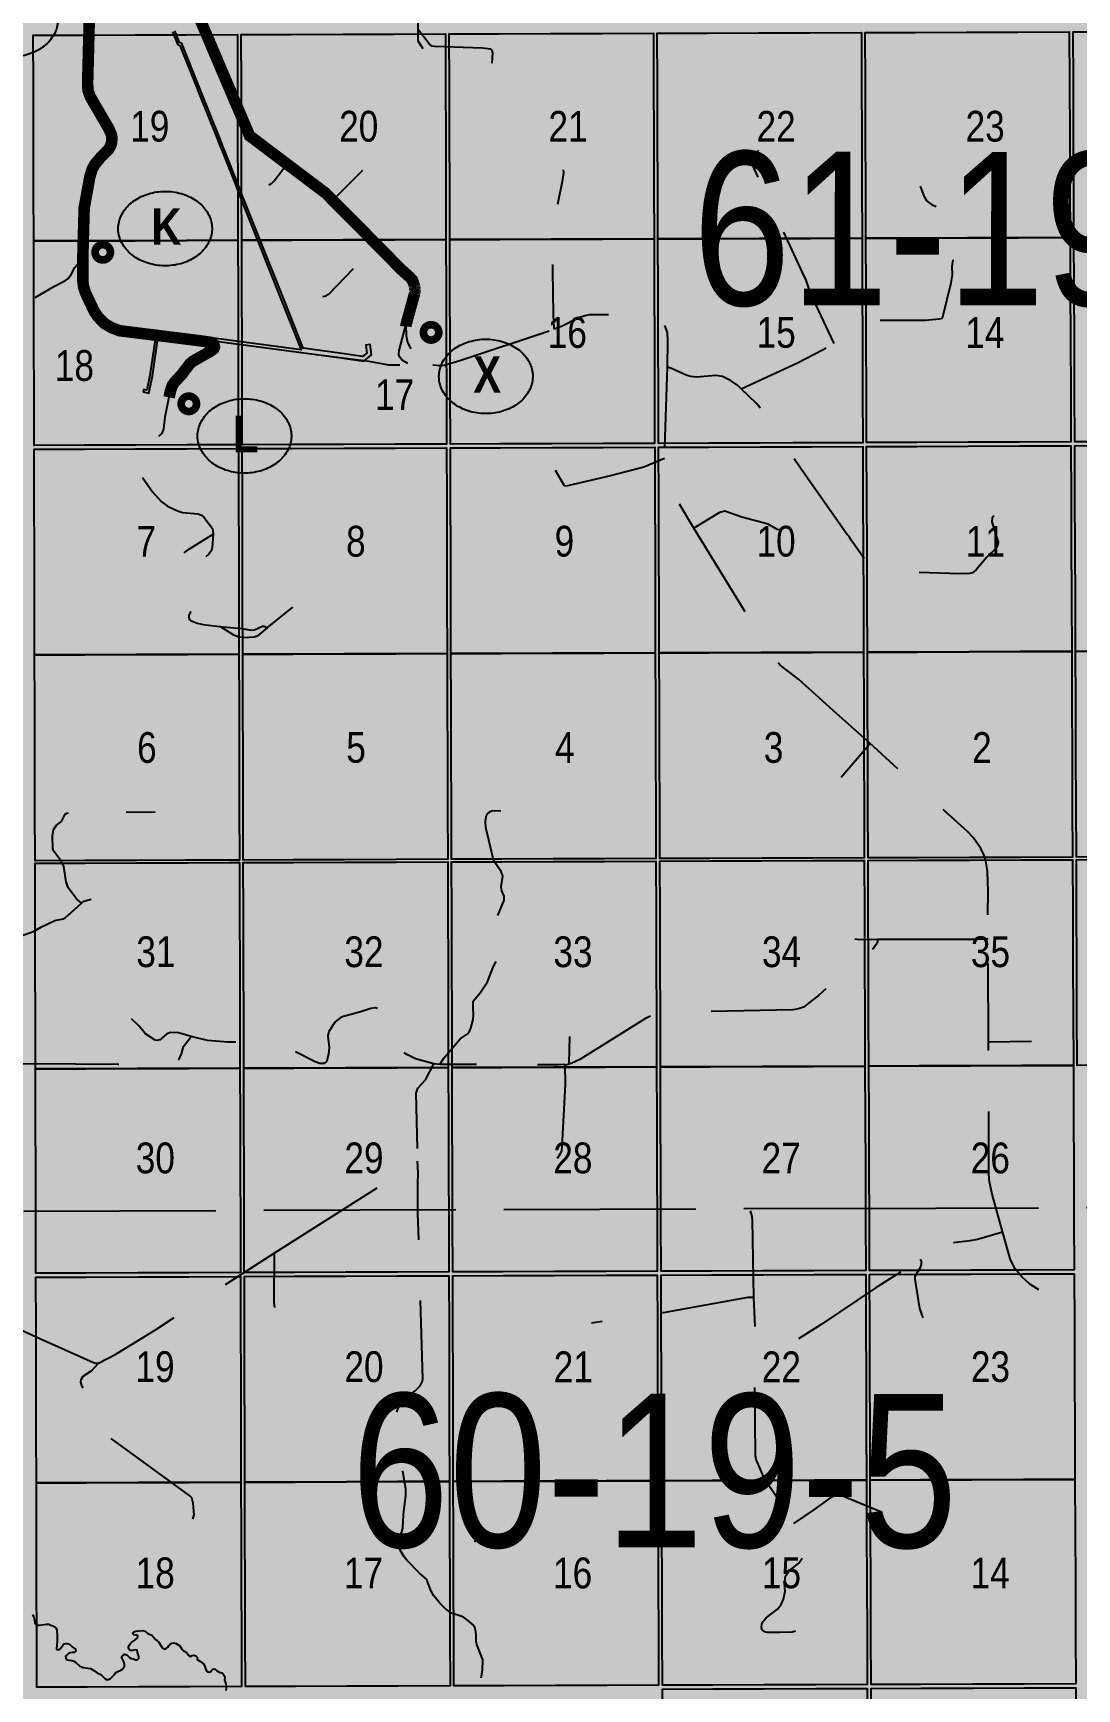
# Model space of a CAD drawing. Extents: x 507565 to 531726, y 6009554 to 6022365.
# Drawn here: x 523261.2 to 523533.1, y 6014925.7 to 6015356.9 of the extents above; entities that cross this region are included whole.
import ezdxf
from ezdxf.enums import TextEntityAlignment as Align

# ---------------------------------------------------------------- set-up
doc = ezdxf.new("R2010")
doc.units = 0
doc.header["$LTSCALE"] = 5
doc.linetypes.add('DASHED2', pattern=[9.525, 6.35, -3.175])
doc.linetypes.add('foc-UNSURVEYED', pattern=[12.5, 10, -2.5])
for name, color, linetype in [('CG-NOTES', 7, 'Continuous'), ('L-USEC', 7, 'foc-UNSURVEYED'), ('P-PROPOSED', 10, 'Continuous'), ('Quarters', 8, 'Continuous'), ('RoadSeg', 57, 'DASHED2'), ('ROUTE-MAP-ROUTE', 90, 'Continuous'), ('T-WATER', 160, 'Continuous')]:
    doc.layers.add(name, color=color, linetype=linetype)
doc.layers.add('ROUTE-MAP-BACKGROUND-H', color=7, linetype='Continuous', true_color=0xf0ebff)
doc.styles.add('120', font='ARIALN.TTF', dxfattribs={"height": 13})
doc.styles.add('BOLD', font='ARIALNB.TTF')

# ---------------------------------------------------------------- blocks, each defined once
blk = doc.blocks.new('Route_Letters')
h = blk.add_hatch(color=255)
h.dxf.hatch_style = 1
edge = h.paths.add_edge_path()
edge.add_ellipse((-0.12, 0.46), major_axis=(-11.97, 0), ratio=0.789318, start_angle=0, end_angle=360)
at = {"color": 5}
blk.add_open_spline([(-12.34, 0.46), (-12.34, -0.25), (-12.24, -0.97), (-11.72, -2.79), (-11.14, -3.88), (-9.56, -5.81), (-8.54, -6.66), (-6.22, -8.02), (-4.9, -8.54), (-2.12, -9.17), (-0.66, -9.3), (2.22, -9.13), (3.64, -8.84), (6.27, -7.89), (7.48, -7.22), (9.54, -5.6), (10.38, -4.64), (11.6, -2.54), (11.97, -1.4), (12.18, 0.91), (12.02, 2.08), (11.2, 4.3), (10.54, 5.35), (8.8, 7.2), (7.72, 7.99), (5.29, 9.24), (3.93, 9.68), (1.11, 10.18), (-0.35, 10.23), (-3.22, 9.91), (-4.61, 9.55), (-7.16, 8.47), (-8.32, 7.75), (-10.24, 6.02), (-11, 5.02), (-12.05, 2.86), (-12.32, 1.7), (-12.34, 0.52), (-12.34, 0.49), (-12.34, 0.46)], degree=3, knots=[0, 0, 0, 0, 0.219529, 0.219529, 0.575727, 0.575727, 0.931924, 0.931924, 1.288121, 1.288121, 1.644318, 1.644318, 2.000515, 2.000515, 2.356712, 2.356712, 2.712909, 2.712909, 3.069107, 3.069107, 3.425304, 3.425304, 3.781501, 3.781501, 4.137698, 4.137698, 4.493895, 4.493895, 4.850092, 4.850092, 5.20629, 5.20629, 5.562487, 5.562487, 5.918684, 5.918684, 6.274881, 6.274881, 6.283185, 6.283185, 6.283185, 6.283185], dxfattribs=at)
at = {"color": 14, "style": 'BOLD'}
blk.add_attdef('A', text='', height=9.5, dxfattribs=at).set_placement((0.22, 0.98), align=Align.MIDDLE)
blk = doc.blocks.new('AA')
at = {"const_width": 4}
blk.add_lwpolyline([(-1, 0, 1), (1, 0, 1)], format="xyb", close=True, dxfattribs=at)
blk.add_circle((0, 0), 2)

msp = doc.modelspace()

# ---------------------------------------------------------------- hatches: boundary and pattern name
at = {"layer": 'ROUTE-MAP-BACKGROUND-H'}
h = msp.add_hatch(color=256, dxfattribs=at)
h.dxf.hatch_style = 1
h.paths.add_polyline_path([(523871.081, 6016124.178), (523873.071, 6015800.356), (523917.515, 6015800.58), (523923.823, 6014811.294), (522926.315, 6014807.962), (522925.895, 6015778.478), (522873.584, 6015778.442), (522873.69, 6016121.495)])

# ---------------------------------------------------------------- linework, layer by layer
at = {"layer": 'L-USEC'}
for p, q in [((523898.033, 6015052.158), (523496.318, 6015050.837)), ((523496.318, 6015050.837), (523094.597, 6015049.519))]:
    msp.add_line(p, q, dxfattribs=at)
at = {"layer": 'P-PROPOSED', "flags": 128}
msp.add_lwpolyline([(523297.556, 6015357.178), (523298.84, 6015353.954), (523299.487, 6015353.676), (523303.974, 6015342.404), (523304.16, 6015341.936), (523309.14, 6015329.428), (523310.151, 6015326.889), (523310.364, 6015326.354), (523313.922, 6015317.415), (523314.933, 6015314.877), (523319.788, 6015302.68), (523326.051, 6015286.948), (523331.058, 6015274.377), (523293.35, 6015279.412), (523291.671, 6015267.688), (523290.879, 6015263.923), (523290.08, 6015264.091), (523289.943, 6015263.439), (523291.393, 6015263.134), (523291.393, 6015263.134), (523292.327, 6015267.573), (523293.916, 6015278.664), (523340.848, 6015272.398), (523347.361, 6015271.473), (523349.366, 6015273.056), (523349.008, 6015275.761), (523347.853, 6015275.608), (523348.124, 6015273.56), (523347.03, 6015272.696), (523341.007, 6015273.552), (523331.602, 6015274.808), (523326.669, 6015287.195), (523320.407, 6015302.926), (523315.551, 6015315.123), (523314.541, 6015317.662), (523310.982, 6015326.6), (523310.769, 6015327.135), (523309.758, 6015329.674), (523304.779, 6015342.182), (523304.593, 6015342.65), (523300.003, 6015354.178), (523299.356, 6015354.457), (523298.175, 6015357.424)], dxfattribs=at)
at = {"layer": 'Quarters'}
for points in [[(523274.446, 6015302.776), (523261.404, 6015302.734), (523261.375, 6015316.126), (523261.347, 6015329.518), (523261.318, 6015342.91), (523261.29, 6015356.302), (523274.328, 6015356.343), (523287.7, 6015356.386), (523301.073, 6015356.43), (523314.445, 6015356.473), (523314.478, 6015343.081), (523314.511, 6015329.69), (523314.544, 6015316.299), (523314.577, 6015302.907), (523301.2, 6015302.864), (523287.823, 6015302.82), (523274.446, 6015302.776)], [(523328.624, 6015302.954), (523315.581, 6015302.911), (523315.548, 6015316.302), (523315.515, 6015329.693), (523315.482, 6015343.085), (523315.449, 6015356.476), (523328.487, 6015356.518), (523341.86, 6015356.562), (523355.232, 6015356.605), (523368.605, 6015356.649), (523368.642, 6015343.258), (523368.68, 6015329.867), (523368.718, 6015316.476), (523368.756, 6015303.085), (523355.378, 6015303.041), (523354.747, 6015303.039), (523342.001, 6015302.998), (523328.624, 6015302.954)], [(523382.802, 6015303.132), (523369.76, 6015303.089), (523369.722, 6015316.48), (523369.684, 6015329.87), (523369.647, 6015343.261), (523369.609, 6015356.652), (523382.646, 6015356.694), (523396.019, 6015356.738), (523409.392, 6015356.781), (523422.764, 6015356.825), (523422.807, 6015343.434), (523422.849, 6015330.044), (523422.891, 6015316.654), (523422.934, 6015303.264), (523409.557, 6015303.22), (523396.18, 6015303.176), (523382.802, 6015303.132)], [(523477.066, 6015316.831), (523477.114, 6015303.442), (523463.736, 6015303.398), (523450.358, 6015303.354), (523436.981, 6015303.31), (523423.938, 6015303.267), (523423.896, 6015316.657), (523423.853, 6015330.047), (523423.811, 6015343.438), (523423.768, 6015356.828), (523436.806, 6015356.87), (523450.18, 6015356.914), (523463.552, 6015356.957), (523476.925, 6015357), (523476.972, 6015343.611), (523477.019, 6015330.221), (523477.066, 6015316.831)], [(523531.242, 6015317.014), (523531.294, 6015303.625), (523517.916, 6015303.58), (523504.539, 6015303.535), (523491.161, 6015303.489), (523478.118, 6015303.445), (523478.071, 6015316.835), (523478.024, 6015330.224), (523477.977, 6015343.614), (523477.93, 6015357.004), (523490.968, 6015357.047), (523504.341, 6015357.091), (523517.714, 6015357.136), (523531.087, 6015357.18), (523531.139, 6015343.791), (523531.191, 6015330.403), (523531.242, 6015317.014)], [(523585.421, 6015317.227), (523585.478, 6015303.836), (523572.099, 6015303.784), (523558.721, 6015303.732), (523545.342, 6015303.68), (523532.298, 6015303.629), (523532.247, 6015317.018), (523532.195, 6015330.407), (523532.143, 6015343.795), (523532.091, 6015357.184), (523542.196, 6015357.225), (523545.13, 6015357.237), (523558.504, 6015357.292), (523571.877, 6015357.346), (523585.251, 6015357.4), (523585.308, 6015344.009), (523585.364, 6015330.618), (523585.421, 6015317.227)], [(523274.563, 6015249.544), (523261.516, 6015249.502), (523261.489, 6015262.559), (523261.46, 6015275.951), (523261.432, 6015289.342), (523261.404, 6015302.734), (523274.446, 6015302.776), (523287.823, 6015302.82), (523301.2, 6015302.864), (523314.577, 6015302.907), (523314.61, 6015289.516), (523314.643, 6015276.125), (523314.676, 6015262.733), (523314.708, 6015249.677), (523301.326, 6015249.632), (523287.945, 6015249.588), (523274.563, 6015249.544)], [(523328.76, 6015249.723), (523315.713, 6015249.68), (523315.68, 6015262.736), (523315.647, 6015276.128), (523315.614, 6015289.519), (523315.581, 6015302.911), (523328.624, 6015302.954), (523342.001, 6015302.998), (523354.747, 6015303.039), (523355.378, 6015303.041), (523368.756, 6015303.085), (523368.793, 6015289.695), (523368.831, 6015276.304), (523368.869, 6015262.913), (523368.905, 6015249.857), (523355.524, 6015249.813), (523342.142, 6015249.768), (523328.76, 6015249.723)], [(523382.957, 6015249.904), (523369.91, 6015249.86), (523369.873, 6015262.916), (523369.835, 6015276.307), (523369.798, 6015289.698), (523369.76, 6015303.089), (523382.802, 6015303.132), (523396.18, 6015303.176), (523409.557, 6015303.22), (523422.934, 6015303.264), (523422.976, 6015289.873), (523423.019, 6015276.483), (523423.061, 6015263.093), (523423.103, 6015250.037), (523409.721, 6015249.993), (523396.339, 6015249.948), (523382.957, 6015249.904)], [(523477.255, 6015263.272), (523477.301, 6015250.218), (523463.919, 6015250.173), (523459.06, 6015250.157), (523450.536, 6015250.129), (523437.154, 6015250.084), (523424.107, 6015250.041), (523424.066, 6015263.096), (523424.023, 6015276.486), (523423.981, 6015289.877), (523423.938, 6015303.267), (523436.981, 6015303.31), (523450.358, 6015303.354), (523463.736, 6015303.398), (523477.114, 6015303.442), (523477.161, 6015290.052), (523477.208, 6015276.662), (523477.255, 6015263.272)], [(523531.449, 6015263.459), (523531.5, 6015250.405), (523518.117, 6015250.359), (523504.735, 6015250.312), (523491.352, 6015250.266), (523478.305, 6015250.221), (523478.259, 6015263.276), (523478.212, 6015276.666), (523478.165, 6015290.055), (523478.118, 6015303.445), (523491.161, 6015303.489), (523504.539, 6015303.535), (523517.916, 6015303.58), (523531.294, 6015303.625), (523531.346, 6015290.236), (523531.397, 6015276.848), (523531.449, 6015263.459)], [(523585.648, 6015263.662), (523585.703, 6015250.606), (523572.319, 6015250.556), (523558.936, 6015250.507), (523545.552, 6015250.457), (523532.504, 6015250.409), (523532.453, 6015263.463), (523532.402, 6015276.852), (523532.35, 6015290.24), (523532.298, 6015303.629), (523545.342, 6015303.68), (523558.721, 6015303.732), (523572.099, 6015303.784), (523585.478, 6015303.836), (523585.534, 6015290.445), (523585.591, 6015277.053), (523585.648, 6015263.662)], [(523274.683, 6015194.973), (523261.632, 6015194.93), (523261.603, 6015208.322), (523261.575, 6015221.714), (523261.547, 6015235.106), (523261.518, 6015248.497), (523274.565, 6015248.54), (523287.947, 6015248.584), (523301.329, 6015248.628), (523314.711, 6015248.672), (523314.744, 6015235.281), (523314.777, 6015221.89), (523314.81, 6015208.498), (523314.822, 6015203.53), (523314.843, 6015195.107), (523301.456, 6015195.062), (523288.07, 6015195.017), (523274.683, 6015194.973)], [(523328.899, 6015195.154), (523315.847, 6015195.11), (523315.814, 6015208.502), (523315.781, 6015221.893), (523315.748, 6015235.284), (523315.715, 6015248.676), (523328.762, 6015248.719), (523342.144, 6015248.764), (523355.526, 6015248.808), (523368.908, 6015248.853), (523368.946, 6015235.462), (523368.984, 6015222.071), (523369.021, 6015208.68), (523369.059, 6015195.289), (523355.672, 6015195.244), (523342.286, 6015195.199), (523328.899, 6015195.154)], [(523383.115, 6015195.337), (523370.064, 6015195.293), (523370.026, 6015208.684), (523369.988, 6015222.074), (523369.95, 6015235.465), (523369.913, 6015248.856), (523382.96, 6015248.9), (523396.342, 6015248.944), (523409.724, 6015248.989), (523423.106, 6015249.033), (523423.148, 6015235.643), (523423.191, 6015222.253), (523423.233, 6015208.862), (523423.276, 6015195.472), (523409.889, 6015195.427), (523396.502, 6015195.382), (523383.115, 6015195.337)], [(523477.445, 6015209.044), (523477.492, 6015195.655), (523464.105, 6015195.61), (523450.719, 6015195.564), (523437.332, 6015195.519), (523424.28, 6015195.476), (523424.237, 6015208.866), (523424.195, 6015222.256), (523424.155, 6015234.935), (523424.153, 6015235.646), (523424.11, 6015249.036), (523437.157, 6015249.08), (523450.54, 6015249.124), (523463.922, 6015249.169), (523477.304, 6015249.213), (523477.351, 6015235.824), (523477.398, 6015222.434), (523477.445, 6015209.044)], [(523531.659, 6015209.234), (523531.71, 6015195.846), (523518.323, 6015195.798), (523504.936, 6015195.751), (523491.549, 6015195.704), (523478.497, 6015195.658), (523478.45, 6015209.048), (523478.402, 6015222.438), (523478.355, 6015235.827), (523478.308, 6015249.217), (523491.356, 6015249.262), (523504.739, 6015249.308), (523518.121, 6015249.354), (523531.503, 6015249.401), (523531.555, 6015236.012), (523531.607, 6015222.623), (523531.65, 6015211.466), (523531.659, 6015209.234)], [(523585.877, 6015209.428), (523585.934, 6015196.037), (523572.545, 6015195.989), (523559.157, 6015195.942), (523545.768, 6015195.895), (523532.715, 6015195.849), (523532.663, 6015209.238), (523532.611, 6015222.627), (523532.56, 6015236.016), (523532.508, 6015249.404), (523545.556, 6015249.453), (523558.94, 6015249.502), (523572.324, 6015249.552), (523585.707, 6015249.601), (523585.764, 6015236.21), (523585.821, 6015222.819), (523585.877, 6015209.428)], [(523274.802, 6015141.406), (523261.746, 6015141.362), (523261.717, 6015154.754), (523261.689, 6015168.146), (523261.67, 6015176.764), (523261.66, 6015181.538), (523261.632, 6015194.93), (523274.683, 6015194.973), (523288.07, 6015195.017), (523301.456, 6015195.062), (523314.843, 6015195.107), (523314.876, 6015181.716), (523314.909, 6015168.324), (523314.942, 6015154.933), (523314.976, 6015141.542), (523301.584, 6015141.496), (523300.92, 6015141.493), (523288.193, 6015141.451), (523274.802, 6015141.406)], [(523329.036, 6015141.59), (523315.98, 6015141.545), (523315.947, 6015154.936), (523315.913, 6015168.328), (523315.88, 6015181.719), (523315.847, 6015195.11), (523328.899, 6015195.154), (523342.286, 6015195.199), (523355.672, 6015195.244), (523369.059, 6015195.289), (523369.097, 6015181.899), (523369.135, 6015168.508), (523369.173, 6015155.117), (523369.211, 6015141.727), (523355.819, 6015141.681), (523342.428, 6015141.635), (523329.036, 6015141.59)], [(523383.272, 6015141.775), (523370.215, 6015141.73), (523370.177, 6015155.121), (523370.139, 6015168.511), (523370.101, 6015181.902), (523370.064, 6015195.293), (523383.115, 6015195.337), (523396.502, 6015195.382), (523409.889, 6015195.427), (523423.276, 6015195.472), (523423.318, 6015182.082), (523423.361, 6015168.692), (523423.403, 6015155.302), (523423.446, 6015141.912), (523410.055, 6015141.866), (523396.663, 6015141.82), (523383.272, 6015141.775)], [(523477.634, 6015155.486), (523477.681, 6015142.097), (523464.29, 6015142.051), (523450.898, 6015142.006), (523437.507, 6015141.96), (523424.45, 6015141.915), (523424.408, 6015155.305), (523424.365, 6015168.695), (523424.322, 6015182.085), (523424.28, 6015195.476), (523437.332, 6015195.519), (523450.719, 6015195.564), (523464.105, 6015195.61), (523477.492, 6015195.655), (523477.539, 6015182.265), (523477.587, 6015168.876), (523477.634, 6015155.486)], [(523531.866, 6015155.68), (523531.918, 6015142.292), (523518.526, 6015142.242), (523505.135, 6015142.192), (523491.743, 6015142.146), (523478.686, 6015142.1), (523478.638, 6015155.49), (523478.591, 6015168.879), (523478.544, 6015182.269), (523478.497, 6015195.658), (523491.549, 6015195.704), (523504.936, 6015195.751), (523518.323, 6015195.798), (523531.71, 6015195.846), (523531.762, 6015182.457), (523531.814, 6015169.069), (523531.866, 6015155.68)], [(523586.105, 6015155.864), (523586.162, 6015142.473), (523572.771, 6015142.423), (523559.38, 6015142.373), (523545.984, 6015142.333), (523532.922, 6015142.295), (523532.87, 6015155.683), (523532.818, 6015169.072), (523532.767, 6015182.461), (523532.715, 6015195.849), (523545.768, 6015195.895), (523559.157, 6015195.942), (523572.545, 6015195.989), (523585.934, 6015196.037), (523585.991, 6015182.646), (523586.048, 6015169.255), (523586.105, 6015155.864)], [(523274.922, 6015087.183), (523261.861, 6015087.14), (523261.832, 6015100.528), (523261.804, 6015113.916), (523261.775, 6015127.305), (523261.747, 6015140.693), (523274.803, 6015140.737), (523288.194, 6015140.781), (523301.586, 6015140.827), (523312.297, 6015140.863), (523314.977, 6015140.872), (523315.01, 6015127.483), (523315.044, 6015114.095), (523315.077, 6015100.706), (523315.11, 6015087.317), (523301.714, 6015087.272), (523288.318, 6015087.227), (523274.922, 6015087.183)], [(523329.176, 6015087.364), (523316.114, 6015087.32), (523316.081, 6015100.709), (523316.048, 6015114.098), (523316.015, 6015127.487), (523315.982, 6015140.876), (523329.038, 6015140.92), (523342.43, 6015140.966), (523355.821, 6015141.012), (523369.213, 6015141.057), (523369.251, 6015127.668), (523369.289, 6015114.278), (523369.327, 6015100.889), (523369.365, 6015087.5), (523355.968, 6015087.455), (523342.572, 6015087.409), (523329.176, 6015087.364)], [(523383.43, 6015087.547), (523370.369, 6015087.503), (523370.331, 6015100.892), (523370.293, 6015114.282), (523370.255, 6015127.671), (523370.217, 6015141.061), (523383.274, 6015141.105), (523396.665, 6015141.151), (523410.057, 6015141.197), (523423.448, 6015141.242), (523423.491, 6015127.852), (523423.534, 6015114.462), (523423.576, 6015101.072), (523423.619, 6015087.682), (523410.223, 6015087.637), (523396.827, 6015087.592), (523383.43, 6015087.547)], [(523477.826, 6015101.256), (523477.874, 6015087.865), (523464.478, 6015087.82), (523451.081, 6015087.775), (523437.685, 6015087.73), (523424.623, 6015087.686), (523424.581, 6015101.076), (523424.538, 6015114.466), (523424.495, 6015127.856), (523424.453, 6015141.246), (523437.509, 6015141.29), (523450.901, 6015141.336), (523464.292, 6015141.382), (523477.684, 6015141.427), (523477.731, 6015128.037), (523477.779, 6015114.646), (523477.826, 6015101.256)], [(523532.078, 6015101.448), (523532.131, 6015088.056), (523518.734, 6015088.009), (523505.337, 6015087.962), (523491.94, 6015087.915), (523478.878, 6015087.869), (523478.831, 6015101.259), (523478.783, 6015114.65), (523478.736, 6015128.04), (523478.688, 6015141.431), (523491.745, 6015141.476), (523505.137, 6015141.522), (523518.529, 6015141.572), (523531.921, 6015141.622), (523531.973, 6015128.231), (523532.026, 6015114.839), (523532.078, 6015101.448)], [(523586.336, 6015101.636), (523586.393, 6015088.247), (523572.995, 6015088.2), (523559.596, 6015088.153), (523546.198, 6015088.106), (523533.135, 6015088.06), (523533.082, 6015101.451), (523533.03, 6015114.843), (523532.978, 6015128.234), (523532.925, 6015141.625), (523545.986, 6015141.664), (523559.383, 6015141.704), (523572.774, 6015141.753), (523586.164, 6015141.803), (523586.222, 6015128.414), (523586.279, 6015115.025), (523586.336, 6015101.636)], [(523275.043, 6015033.964), (523261.974, 6015033.922), (523261.946, 6015046.975), (523261.918, 6015060.363), (523261.889, 6015073.752), (523261.861, 6015087.14), (523274.922, 6015087.183), (523288.318, 6015087.227), (523301.714, 6015087.272), (523315.11, 6015087.317), (523315.143, 6015073.928), (523315.176, 6015060.539), (523315.21, 6015047.15), (523315.242, 6015034.096), (523301.844, 6015034.052), (523288.44, 6015034.008), (523275.043, 6015033.964)], [(523329.315, 6015034.143), (523316.246, 6015034.1), (523316.214, 6015047.154), (523316.181, 6015060.543), (523316.148, 6015073.931), (523316.114, 6015087.32), (523329.176, 6015087.364), (523342.572, 6015087.409), (523355.968, 6015087.455), (523369.365, 6015087.5), (523369.403, 6015074.11), (523369.441, 6015060.721), (523369.478, 6015047.331), (523369.515, 6015034.277), (523356.118, 6015034.232), (523342.714, 6015034.188), (523329.315, 6015034.143)], [(523383.589, 6015034.324), (523370.52, 6015034.28), (523370.483, 6015047.335), (523370.445, 6015060.724), (523370.407, 6015074.114), (523370.369, 6015087.503), (523383.43, 6015087.547), (523396.827, 6015087.592), (523410.223, 6015087.637), (523423.619, 6015087.682), (523423.662, 6015074.292), (523423.705, 6015060.902), (523423.747, 6015047.512), (523423.789, 6015034.457), (523410.391, 6015034.413), (523396.987, 6015034.368), (523383.589, 6015034.324)], [(523478.017, 6015047.693), (523478.063, 6015034.638), (523464.665, 6015034.593), (523451.261, 6015034.549), (523437.862, 6015034.504), (523424.793, 6015034.461), (523424.752, 6015047.516), (523424.709, 6015060.906), (523424.666, 6015074.296), (523424.623, 6015087.686), (523437.685, 6015087.73), (523451.081, 6015087.775), (523464.478, 6015087.82), (523477.874, 6015087.865), (523477.922, 6015074.475), (523477.969, 6015061.084), (523478.017, 6015047.693)], [(523532.288, 6015047.882), (523532.339, 6015034.825), (523518.94, 6015034.779), (523505.536, 6015034.733), (523492.137, 6015034.686), (523479.067, 6015034.641), (523479.021, 6015047.697), (523478.973, 6015061.088), (523478.926, 6015074.478), (523478.878, 6015087.869), (523491.94, 6015087.915), (523505.337, 6015087.962), (523518.734, 6015088.009), (523532.131, 6015088.056), (523532.183, 6015074.665), (523532.235, 6015061.274), (523532.288, 6015047.882)], [(523275.161, 6014979.406), (523262.09, 6014979.364), (523262.062, 6014992.753), (523262.033, 6015006.141), (523262.005, 6015019.529), (523261.976, 6015032.917), (523275.042, 6015032.96), (523288.443, 6015033.004), (523301.844, 6015033.048), (523315.245, 6015033.092), (523315.269, 6015023.114), (523315.278, 6015019.703), (523315.311, 6015006.314), (523315.344, 6014992.926), (523315.377, 6014979.537), (523301.972, 6014979.493), (523288.566, 6014979.449), (523275.161, 6014979.406)], [(523329.453, 6014979.583), (523316.382, 6014979.54), (523316.348, 6014992.929), (523316.315, 6015006.318), (523316.282, 6015019.707), (523316.249, 6015033.095), (523329.315, 6015033.139), (523342.716, 6015033.183), (523356.117, 6015033.228), (523369.518, 6015033.273), (523369.556, 6015019.883), (523369.594, 6015006.494), (523369.632, 6014993.104), (523369.67, 6014979.715), (523356.264, 6014979.671), (523342.859, 6014979.627), (523329.453, 6014979.583)], [(523383.745, 6014979.761), (523370.674, 6014979.718), (523370.636, 6014993.108), (523370.599, 6015006.497), (523370.561, 6015019.887), (523370.523, 6015033.276), (523383.589, 6015033.319), (523396.99, 6015033.364), (523410.391, 6015033.408), (523423.792, 6015033.453), (523423.835, 6015020.063), (523423.877, 6015006.673), (523423.92, 6014993.283), (523423.963, 6014979.893), (523410.557, 6014979.849), (523397.151, 6014979.805), (523383.745, 6014979.761)], [(523478.209, 6014993.462), (523478.257, 6014980.071), (523464.851, 6014980.027), (523451.445, 6014979.983), (523438.038, 6014979.939), (523424.967, 6014979.896), (523424.924, 6014993.286), (523424.882, 6015006.676), (523424.839, 6015020.066), (523424.796, 6015033.456), (523437.863, 6015033.5), (523451.264, 6015033.544), (523464.665, 6015033.589), (523478.067, 6015033.633), (523478.114, 6015020.243), (523478.162, 6015006.852), (523478.209, 6014993.462)], [(523532.5, 6014993.647), (523532.553, 6014980.255), (523519.146, 6014980.21), (523505.739, 6014980.164), (523492.333, 6014980.119), (523479.261, 6014980.075), (523479.213, 6014993.465), (523479.166, 6015006.856), (523479.118, 6015020.246), (523479.071, 6015033.637), (523492.138, 6015033.682), (523505.54, 6015033.728), (523518.941, 6015033.775), (523532.343, 6015033.821), (523532.395, 6015020.43), (523532.448, 6015007.038), (523532.5, 6014993.647)], [(523275.282, 6014926.188), (523262.203, 6014926.146), (523262.176, 6014939.199), (523262.147, 6014952.588), (523262.119, 6014965.976), (523262.09, 6014979.364), (523275.161, 6014979.406), (523288.566, 6014979.449), (523301.972, 6014979.493), (523315.377, 6014979.537), (523315.411, 6014966.148), (523315.444, 6014952.759), (523315.477, 6014939.37), (523315.509, 6014926.316), (523302.102, 6014926.273), (523288.689, 6014926.23), (523275.282, 6014926.188)], [(523329.592, 6014926.362), (523316.514, 6014926.32), (523316.481, 6014939.373), (523316.448, 6014952.762), (523316.415, 6014966.151), (523316.382, 6014979.54), (523329.453, 6014979.583), (523342.859, 6014979.627), (523356.264, 6014979.671), (523369.67, 6014979.715), (523369.708, 6014966.326), (523369.746, 6014952.936), (523369.784, 6014939.547), (523369.821, 6014926.492), (523356.414, 6014926.449), (523343, 6014926.405), (523329.592, 6014926.362)], [(523383.904, 6014926.538), (523370.825, 6014926.495), (523370.788, 6014939.55), (523370.75, 6014952.939), (523370.712, 6014966.329), (523370.674, 6014979.718), (523383.745, 6014979.761), (523397.151, 6014979.805), (523410.557, 6014979.849), (523423.963, 6014979.893), (523424.006, 6014966.503), (523424.048, 6014953.113), (523424.091, 6014939.723), (523424.133, 6014926.668), (523410.725, 6014926.625), (523397.312, 6014926.581), (523383.904, 6014926.538)], [(523478.399, 6014939.899), (523478.446, 6014926.844), (523465.038, 6014926.8), (523451.624, 6014926.757), (523438.216, 6014926.713), (523425.137, 6014926.671), (523425.095, 6014939.726), (523425.053, 6014953.116), (523425.01, 6014966.506), (523424.967, 6014979.896), (523438.038, 6014979.939), (523451.445, 6014979.983), (523464.851, 6014980.027), (523478.257, 6014980.071), (523478.304, 6014966.681), (523478.352, 6014953.29), (523478.399, 6014939.899)], [(523532.71, 6014940.081), (523532.761, 6014927.024), (523519.353, 6014926.98), (523505.938, 6014926.935), (523492.53, 6014926.891), (523479.45, 6014926.847), (523479.404, 6014939.903), (523479.356, 6014953.293), (523479.309, 6014966.684), (523479.261, 6014980.075), (523492.333, 6014980.119), (523505.739, 6014980.164), (523519.146, 6014980.21), (523532.553, 6014980.255), (523532.605, 6014966.864), (523532.658, 6014953.473), (523532.71, 6014940.081)], [(523478.592, 6014885.668), (523478.64, 6014872.277), (523465.224, 6014872.234), (523451.808, 6014872.191), (523438.392, 6014872.149), (523425.311, 6014872.107), (523425.268, 6014885.497), (523425.226, 6014898.887), (523425.183, 6014912.277), (523425.14, 6014925.667), (523438.216, 6014925.709), (523451.627, 6014925.753), (523465.038, 6014925.796), (523478.449, 6014925.839), (523478.497, 6014912.449), (523478.544, 6014899.058), (523478.592, 6014885.668)], [(523532.922, 6014885.846), (523532.975, 6014872.454), (523519.558, 6014872.411), (523506.142, 6014872.367), (523492.725, 6014872.323), (523479.644, 6014872.28), (523479.596, 6014885.671), (523479.549, 6014899.062), (523479.501, 6014912.452), (523479.454, 6014925.843), (523492.53, 6014925.886), (523505.942, 6014925.931), (523519.354, 6014925.975), (523520.153, 6014925.978), (523532.765, 6014926.02), (523532.818, 6014912.629), (523532.87, 6014899.237), (523532.922, 6014885.846)]]:
    msp.add_lwpolyline(points, close=True, dxfattribs=at)
at = {"layer": 'RoadSeg'}
msp.add_line((523339.326, 6015313.347), (523347.085, 6015321.206), dxfattribs=at)
at = {"layer": 'RoadSeg', "flags": 128}
for points in [[(523308.261, 6015276.406), (523307.591, 6015276.583), (523304.86, 6015276.983), (523283.614, 6015279.647), (523281.65, 6015280.412), (523279.851, 6015281.478), (523278.053, 6015283.31), (523277.088, 6015284.775), (523274.823, 6015289.57), (523274.357, 6015291.102), (523274.157, 6015292.667), (523274.157, 6015298.328), (523274.523, 6015311.581), (523275.988, 6015319.64), (523276.588, 6015321.605), (523277.254, 6015322.871), (523278.919, 6015324.835), (523280.85, 6015326.766), (523281.35, 6015327.632), (523281.65, 6015328.498), (523281.75, 6015329.764), (523281.616, 6015330.563), (523280.95, 6015332.161), (523276.089, 6015340.52), (523275.522, 6015342.151), (523275.422, 6015343.883), (523276.055, 6015368.658), (523275.955, 6015369.091), (523276.089, 6015369.757), (523276.288, 6015376.351), (523282.016, 6015376.351), (523282.715, 6015378.515), (523289.675, 6015396.031), (523291.773, 6015401.792)], [(523296.535, 6015376.184), (523301.397, 6015377.516), (523312.652, 6015380.946), (523321.177, 6015383.843), (523330.967, 6015387.406), (523331.367, 6015387.54), (523351.247, 6015394.533), (523352.28, 6015394.499), (523353.112, 6015394.1), (523353.845, 6015393.168), (523361.57, 6015380.213), (523361.87, 6015379.314), (523361.97, 6015377.783), (523361.404, 6015357.936), (523361.404, 6015354.839), (523362.769, 6015352.874)], [(523327.438, 6015322.804), (523320.911, 6015327.699), (523319.479, 6015328.998), (523318.213, 6015330.463), (523316.881, 6015332.561), (523314.017, 6015338.855), (523305.692, 6015358.435), (523321.21, 6015364.929)], [(523380.785, 6015349.044), (523380.984, 6015351.742), (523380.818, 6015352.308), (523380.452, 6015352.674), (523378.287, 6015352.974), (523365.733, 6015353.34), (523365.1, 6015353.473), (523364.368, 6015354.073), (523361.404, 6015357.936)], [(523469.83, 6015276.083), (523463.702, 6015289.137), (523462.537, 6015292.567), (523461.638, 6015294.565), (523448.651, 6015322.404), (523448.384, 6015323.503), (523448.651, 6015324.369), (523450.183, 6015326.367)], [(523322.609, 6015317.376), (523323.375, 6015317.775), (523324.008, 6015318.375), (523327.438, 6015322.804), (523337.761, 6015314.878), (523339.326, 6015313.347), (523350.748, 6015301.925), (523338.16, 6015288.804), (523337.228, 6015288.271), (523336.595, 6015288.172)], [(523455.777, 6015227.498), (523454.978, 6015227.598), (523452.647, 6015229.03), (523445.82, 6015230.828), (523441.358, 6015232.36), (523440.326, 6015232.16), (523439.693, 6015231.861), (523433.333, 6015227.998), (523427.805, 6015237.056), (523426.606, 6015239.453), (523425.84, 6015241.984), (523425.674, 6015246.08), (523426.406, 6015269.923), (523426.539, 6015276.716), (523426.406, 6015278.914), (523425.474, 6015281.445), (523424.541, 6015282.61), (523423.775, 6015283.11), (523422.41, 6015283.509), (523406.06, 6015283.476), (523404.927, 6015283.276), (523403.262, 6015282.71), (523398.867, 6015280.512), (523396.969, 6015279.746), (523396.769, 6015283.642), (523396.602, 6015294.965), (523396.669, 6015305.521), (523397.268, 6015309.55), (523399.2, 6015318.741), (523399.433, 6015320.606), (523399.366, 6015321.272)], [(523511.422, 6015231.161), (523510.956, 6015230.662), (523510.889, 6015229.596), (523512.521, 6015224.301), (523512.487, 6015223.602), (523512.021, 6015222.736), (523509.624, 6015220.439), (523506.793, 6015217.142), (523505.861, 6015216.343), (523505.095, 6015216.11), (523502.497, 6015216.076), (523482.484, 6015216.742), (523480.12, 6015216.942), (523479.653, 6015217.342), (523478.022, 6015219.54), (523474.259, 6015224.834), (523473.792, 6015225.8), (523473.126, 6015226.433), (523461.038, 6015243.582), (523450.549, 6015259.3), (523449.516, 6015260.532), (523445.587, 6015264.262), (523460.339, 6015270.989), (523466.833, 6015274.352), (523469.83, 6015276.083), (523479.62, 6015281.578), (523480.586, 6015281.911), (523481.718, 6015282.077), (523493.64, 6015282.111), (523497.169, 6015282.444), (523497.769, 6015282.577), (523498.135, 6015282.977), (523500.333, 6015291.868), (523500.699, 6015293.966), (523500.566, 6015296.13), (523500.966, 6015298.761), (523501.019, 6015299.628), (523500.626, 6015302.418), (523500.453, 6015305.373), (523500.192, 6015306.058), (523499.467, 6015307.186), (523499.467, 6015307.785), (523499.767, 6015308.685), (523499.734, 6015309.317), (523498.868, 6015310.316), (523495.637, 6015312.015), (523493.972, 6015313.213), (523493.373, 6015314.246), (523492.341, 6015317.043)], [(523215.781, 6015286.873), (523225.605, 6015285.74), (523237.959, 6015284.741), (523239.192, 6015284.475), (523241.489, 6015283.609), (523242.222, 6015283.509), (523245.053, 6015283.942), (523251.746, 6015283.076), (523252.845, 6015283.276), (523254.21, 6015283.743), (523258.439, 6015286.307), (523258.839, 6015286.373), (523266.798, 6015291.002), (523269.661, 6015292.434), (523270.261, 6015292.9), (523271.193, 6015294.032), (523272.092, 6015295.831), (523274.157, 6015298.328)], [(523350.748, 6015301.925), (523358.84, 6015293.666), (523360.139, 6015292.167), (523360.571, 6015291.302), (523360.705, 6015289.57), (523358.34, 6015280.779), (523358.374, 6015278.048), (523358.74, 6015276.317), (523359.772, 6015274.285), (523361.903, 6015272.087), (523363.535, 6015271.055), (523365.333, 6015270.489), (523363.402, 6015270.456), (523358.806, 6015270.855), (523356.575, 6015270.389), (523353.845, 6015270.389), (523348.75, 6015271.355), (523335.651, 6015273.032), (523309.076, 6015276.453), (523308.261, 6015276.406), (523308.407, 6015275.878), (523308.423, 6015275.384), (523308.19, 6015274.885), (523307.158, 6015274.152), (523302.729, 6015271.655), (523301.963, 6015270.955), (523299.765, 6015268.058), (523298.1, 6015266.326), (523297.434, 6015265.361), (523296.934, 6015263.829), (523295.503, 6015256.869), (523295.236, 6015253.839), (523294.803, 6015252.64), (523293.904, 6015251.774), (523290.008, 6015250.709), (523288.509, 6015249.876), (523287.71, 6015248.977), (523287.211, 6015247.878), (523286.778, 6015245.614), (523287.211, 6015244.648), (523292.339, 6015237.388), (523294.603, 6015234.858), (523296.268, 6015233.725), (523298.866, 6015232.427), (523300.164, 6015232.027), (523304.261, 6015231.694), (523305.06, 6015231.361), (523305.726, 6015230.862), (523307.957, 6015227.831), (523308.157, 6015226.366), (523307.857, 6015222.903), (523307.657, 6015222.17), (523307.024, 6015221.171), (523304.993, 6015219.406), (523304.494, 6015218.474), (523304.494, 6015217.542), (523305.326, 6015215.244), (523305.393, 6015214.911), (523305.526, 6015213.046), (523305.259, 6015211.914), (523303.162, 6015208.051), (523301.83, 6015205.287), (523301.763, 6015204.688), (523301.963, 6015204.121), (523302.196, 6015203.922), (523303.961, 6015203.256), (523305.559, 6015202.889), (523309.755, 6015202.323), (523315.616, 6015201.857), (523318.113, 6015201.358), (523318.913, 6015201.457), (523321.011, 6015202.423), (523321.41, 6015202.423), (523322.209, 6015202.024), (523331.833, 6015209.749), (523333.831, 6015211.115)], [(523358.806, 6015270.855), (523357.308, 6015271.721), (523356.642, 6015272.554), (523356.509, 6015273.186), (523356.542, 6015274.185), (523358.34, 6015280.779)], [(523365.333, 6015270.489), (523367.131, 6015270.322), (523368.264, 6015270.422), (523372.393, 6015271.588), (523396.969, 6015279.746)], [(523445.587, 6015264.262), (523444.754, 6015265.094), (523442.89, 6015266.426), (523440.758, 6015267.425), (523439.027, 6015267.692), (523433.999, 6015267.259), (523432.467, 6015267.425), (523431.335, 6015267.758), (523427.505, 6015269.557), (523426.406, 6015269.923)], [(523425.674, 6015246.08), (523420.246, 6015243.882), (523411.587, 6015241.618), (523400.099, 6015238.887), (523399.666, 6015238.987), (523396.735, 6015243.882), (523395.27, 6015245.813), (523393.106, 6015247.645), (523392.207, 6015248.711), (523389.609, 6015254.838)], [(523300.564, 6015221.504), (523301.996, 6015222.57), (523308.157, 6015226.366)], [(523479.121, 6015171.953), (523469.63, 6015180.445), (523460.539, 6015188.67), (523455.81, 6015192.266), (523454.512, 6015193.665), (523451.581, 6015198.061), (523433.333, 6015227.998)], [(523322.209, 6015202.024), (523319.579, 6015199.859), (523318.846, 6015199.559), (523316.116, 6015199.36), (523314.55, 6015199.659), (523313.551, 6015200.092), (523310.188, 6015202.19), (523309.755, 6015202.323)], [(523509.907, 6015127.261), (523509.923, 6015133.258), (523509.79, 6015138.52), (523509.357, 6015141.35), (523508.924, 6015142.682), (523508.058, 6015144.547), (523506.06, 6015147.444), (523504.529, 6015148.976), (523479.121, 6015171.953), (523478.987, 6015171.554), (523471.628, 6015162.996)], [(523225.096, 6015126.862), (523224.939, 6015127.264), (523224.573, 6015127.564), (523224.939, 6015127.264), (523225.239, 6015126.499), (523225.106, 6015125.3), (523221.509, 6015119.272), (523228.069, 6015112.312), (523229.202, 6015111.447), (523230.134, 6015111.147), (523231.666, 6015111.047), (523233.997, 6015111.18), (523234.596, 6015111.38), (523243.987, 6015112.246), (523246.951, 6015111.58), (523247.184, 6015111.813), (523248.716, 6015112.013), (523249.348, 6015112.446), (523251.213, 6015115.809), (523251.413, 6015117.141), (523250.614, 6015118.54), (523250.481, 6015119.172), (523250.714, 6015120.171), (523251.413, 6015121.071), (523252.445, 6015121.504), (523256.042, 6015121.537), (523258.006, 6015121.836), (523261.303, 6015122.935), (523263.401, 6015124.134), (523266.898, 6015125.766), (523269.029, 6015126.232), (523269.695, 6015126.565), (523273.824, 6015130.294), (523274.423, 6015130.827), (523276.355, 6015131.393), (523276.888, 6015131.327), (523277.254, 6015131.027), (523277.42, 6015130.494), (523277.554, 6015128.33), (523277.42, 6015130.494), (523277.254, 6015131.027), (523276.888, 6015131.327), (523276.355, 6015131.393), (523274.423, 6015130.827), (523273.824, 6015130.294), (523272.559, 6015131.46), (523270.461, 6015134.224), (523269.828, 6015135.889), (523269.262, 6015139.852), (523268.629, 6015141.117), (523266.565, 6015143.915), (523266.398, 6015144.514), (523266.332, 6015147.744), (523266.531, 6015149.409), (523267.231, 6015150.541), (523268.662, 6015151.607), (523269.595, 6015153.472), (523269.995, 6015153.771), (523270.427, 6015153.861)], [(523270.094, 6015126.925), (523273.824, 6015130.294), (523272.559, 6015131.46), (523270.461, 6015134.224), (523269.828, 6015135.889), (523269.262, 6015139.852), (523268.629, 6015141.117), (523266.565, 6015143.915), (523266.398, 6015144.514), (523266.332, 6015147.744), (523266.531, 6015149.409), (523267.231, 6015150.541), (523268.662, 6015151.607), (523269.595, 6015153.472), (523269.995, 6015153.771), (523270.96, 6015153.971), (523276.588, 6015153.871), (523279.285, 6015154.104), (523281.983, 6015153.971), (523293.005, 6015154.071)], [(523367.132, 6015088.336), (523368.164, 6015089.968), (523372.46, 6015094.963), (523374.258, 6015096.162), (523374.857, 6015096.928), (523375.257, 6015097.727), (523375.856, 6015100.058), (523375.956, 6015101.423), (523375.882, 6015102.821), (523375.823, 6015104.82), (523377.621, 6015106.984), (523379.553, 6015109.848), (523381.084, 6015113.678), (523382.849, 6015117.174), (523382.916, 6015119.039), (523382.716, 6015120.138), (523381.451, 6015122.769), (523381.351, 6015123.335), (523381.484, 6015124.634), (523382.15, 6015126.732), (523383.915, 6015131.094), (523383.948, 6015132.093), (523383.316, 6015133.525), (523383.116, 6015134.557), (523383.582, 6015137.321), (523383.116, 6015138.553), (523381.251, 6015141.25), (523379.12, 6015150.042), (523379.02, 6015151.474), (523379.253, 6015152.872), (523379.586, 6015153.572), (523380.073, 6015154.012)], [(523382.292, 6015127.082), (523383.915, 6015131.094), (523383.948, 6015132.093), (523383.316, 6015133.525), (523383.116, 6015134.557), (523383.582, 6015137.321), (523383.116, 6015138.553), (523381.251, 6015141.25), (523379.12, 6015150.042), (523379.02, 6015151.474), (523379.253, 6015152.872), (523379.586, 6015153.572), (523380.285, 6015154.204), (523380.951, 6015154.437), (523384.981, 6015154.304)], [(523521.279, 6015094.33), (523510.023, 6015094.097), (523509.89, 6015121.104), (523509.923, 6015133.258), (523509.79, 6015138.52), (523509.357, 6015141.35), (523508.924, 6015142.682), (523508.058, 6015144.547), (523506.06, 6015147.444), (523504.529, 6015148.976), (523498.779, 6015154.176)], [(523509.89, 6015121.104), (523509.59, 6015120.904), (523506.194, 6015120.87), (523481.185, 6015120.837), (523481.052, 6015119.905), (523480.053, 6015118.606), (523470.829, 6015110.781), (523465.834, 6015106.318), (523461.904, 6015103.221), (523460.572, 6015102.755), (523459.107, 6015102.522), (523427.705, 6015101.956), (523423.809, 6015101.59), (523422.443, 6015101.124), (523420.712, 6015100.258), (523403.629, 6015089.568), (523401.398, 6015088.536), (523400.965, 6015088.469), (523400.798, 6015088.603), (523401.064, 6015096.029), (523401.897, 6015103.621), (523402.197, 6015105.186), (523402.63, 6015106.318)], [(523481.185, 6015120.837), (523476.39, 6015120.737), (523475.224, 6015120.904)], [(523251.846, 6015088.403), (523261.203, 6015088.569), (523283.381, 6015088.37), (523297.001, 6015088.436), (523298.533, 6015088.969), (523299.299, 6015089.701), (523299.898, 6015091.1), (523300.431, 6015092.965), (523302.396, 6015095.563), (523299.132, 6015096.528), (523296.968, 6015096.628), (523295.969, 6015096.195), (523294.27, 6015094.73), (523293.671, 6015094.53), (523293.038, 6015094.663), (523290.541, 6015096.262), (523288.776, 6015098.393), (523286.878, 6015100.224)], [(523324.041, 6015039.185), (523359.905, 6015061.896), (523361.371, 6015063.161), (523361.004, 6015080.877), (523361.404, 6015082.176), (523363.402, 6015084.307), (523365.566, 6015088.469), (523360.805, 6015089.768), (523358.573, 6015090.867), (523353.312, 6015094.464), (523352.413, 6015095.296), (523351.98, 6015095.995), (523351.847, 6015096.795), (523351.947, 6015097.594), (523353.112, 6015099.292), (523353.279, 6015099.659), (523353.312, 6015100.424), (523353.012, 6015101.124), (523352.213, 6015101.956), (523351.014, 6015102.855), (523350.315, 6015103.055), (523349.183, 6015102.888), (523346.852, 6015102.089), (523341.424, 6015100.624), (523339.892, 6015099.425), (523338.227, 6015096.928), (523337.994, 6015095.729), (523338.327, 6015092.765), (523338.194, 6015091.034), (523337.727, 6015089.169), (523336.995, 6015088.536), (523335.929, 6015088.569), (523334.73, 6015088.969), (523328.736, 6015092.066), (523327.138, 6015092.465), (523318.446, 6015094.031), (523317.048, 6015094.164), (523311.953, 6015094.131), (523306.691, 6015094.564), (523302.396, 6015095.563)], [(523513.653, 6015044.779), (523510.956, 6015054.536), (523510.323, 6015057.733), (523510.156, 6015059.731), (523510.023, 6015094.097)], [(523397.768, 6015063.927), (523398.567, 6015065.092), (523398.944, 6015065.819), (523399.033, 6015066.958), (523399.866, 6015083.175), (523399.766, 6015088.103), (523399.466, 6015088.27), (523398.101, 6015088.17), (523381.584, 6015088.236), (523367.132, 6015088.336), (523365.566, 6015088.469)], [(523399.766, 6015088.103), (523399.832, 6015088.236), (523400.965, 6015088.469)], [(523363.901, 6014953.836), (523363.735, 6014954.169), (523361.87, 6014955.868), (523358.607, 6014959.231), (523357.841, 6014960.13), (523356.509, 6014962.461), (523356.409, 6014963.06), (523356.542, 6014964.259), (523357.508, 6014967.523), (523357.708, 6014971.119), (523358.274, 6014976.081), (523358.274, 6014977.812), (523357.508, 6014982.341), (523355.576, 6014989.967), (523354.71, 6014992.298), (523354.544, 6014993.63), (523354.877, 6014994.962), (523356.609, 6014999.491), (523357.441, 6015000.69), (523360.738, 6015003.321), (523362.037, 6015004.586), (523362.636, 6015005.818), (523362.703, 6015006.484), (523362.137, 6015026.831), (523361.737, 6015034.423), (523361.837, 6015039.085), (523361.437, 6015049.608), (523361.404, 6015057.201), (523361.537, 6015060.031), (523361.371, 6015063.161)], [(523566.134, 6015057.867), (523565.235, 6015057.767), (523564.836, 6015057.533), (523564.602, 6015056.801), (523566.068, 6015054.436), (523566.601, 6015052.871), (523566.667, 6015049.109), (523566.434, 6015042.115), (523566.634, 6015040.35), (523567, 6015038.819), (523566.734, 6015037.953), (523565.002, 6015036.654), (523563.437, 6015036.121), (523550.416, 6015036.121), (523550.217, 6015035.955), (523550.616, 6015018.439), (523550.583, 6015011.979), (523520.713, 6015031.16), (523518.715, 6015032.991), (523517.016, 6015035.089), (523515.784, 6015037.453), (523513.653, 6015044.779), (523513.42, 6015044.513), (523507.159, 6015042.748), (523505.195, 6015042.348), (523500.333, 6015041.782), (523498.401, 6015041.116), (523492.274, 6015037.487), (523480.486, 6015030.094), (523466.433, 6015020.57), (523456.21, 6015014.01), (523454.978, 6015013.377), (523454.112, 6015013.244), (523449.583, 6015013.377)], [(523448.917, 6015027.63), (523448.551, 6015047.777), (523448.484, 6015048.709), (523448.051, 6015050.207)], [(523302.862, 6014969.887), (523303.162, 6014971.019), (523302.962, 6014974.083), (523302.562, 6014975.481), (523302.063, 6014975.981), (523278.12, 6014993.364), (523276.921, 6014994.496), (523276.388, 6014996.161), (523275.722, 6015001.289), (523275.422, 6015002.088), (523274.024, 6015004.453), (523273.658, 6015005.618), (523273.757, 6015006.317), (523274.29, 6015007.15), (523276.521, 6015008.582), (523278.286, 6015010.514), (523282.782, 6015012.878), (523293.138, 6015019.172), (523299.465, 6015023.401), (523324.041, 6015039.185), (523323.908, 6015026.298), (523324.108, 6015025.032)], [(523493.04, 6015022.302), (523492.174, 6015024.799), (523490.909, 6015032.359), (523490.909, 6015033.224), (523492.374, 6015035.655), (523492.574, 6015036.221), (523492.574, 6015037.12), (523492.274, 6015037.487)], [(523459.806, 6014940.716), (523458.941, 6014940.516), (523455.577, 6014940.383), (523452.48, 6014940.416), (523451.814, 6014940.549), (523451.115, 6014941.082), (523450.915, 6014941.682), (523451.015, 6014942.581), (523451.282, 6014943.18), (523452.181, 6014944.212), (523455.111, 6014946.51), (523456.01, 6014947.676), (523456.643, 6014949.041), (523457.109, 6014951.139), (523456.909, 6014953.17), (523457.176, 6014955.102), (523458.141, 6014956.434), (523460.639, 6014958.432), (523461.505, 6014959.83), (523461.671, 6014961.795), (523461.438, 6014963.693), (523460.839, 6014965.724), (523459.373, 6014968.788), (523451.814, 6014980.277), (523449.55, 6014985.472), (523449.35, 6014986.404), (523449.15, 6015009.348), (523449.317, 6015011.845), (523449.583, 6015013.377), (523448.917, 6015027.63), (523447.385, 6015027.63), (523425.307, 6015023.6), (523423.775, 6015023.367), (523419.013, 6015023.068), (523406.659, 6015020.937)], [(523278.286, 6015010.514), (523277.687, 6015010.447), (523276.954, 6015010.613), (523264.567, 6015016.208), (523264.134, 6015016.341), (523255.775, 6015020.137), (523254.577, 6015020.837), (523253.711, 6015021.569)], [(523459.373, 6014968.788), (523464.768, 6014972.418), (523469.397, 6014975.781), (523470.629, 6014976.447), (523471.228, 6014976.347), (523482.184, 6014971.852)], [(523438.428, 6014907.116), (523438.594, 6014906.816), (523438.561, 6014906.45), (523429.969, 6014898.757), (523422.244, 6014892.131), (523421.944, 6014891.664), (523420.845, 6014890.932), (523417.149, 6014887.669), (523416.183, 6014887.435), (523412.387, 6014888.268), (523405.194, 6014889.5), (523402.263, 6014890.499), (523401.664, 6014890.832), (523399.333, 6014892.464), (523398.134, 6014893.663), (523396.569, 6014895.66), (523391.94, 6014900.822), (523390.708, 6014902.587), (523387.478, 6014904.519), (523386.213, 6014905.051), (523382.982, 6014905.817), (523381.684, 6014906.683), (523381.284, 6014907.349), (523379.886, 6014911.445), (523379.419, 6014912.378), (523378.52, 6014913.71), (523376.622, 6014915.941), (523375.89, 6014917.406), (523375.49, 6014919.037), (523375.49, 6014919.704), (523375.823, 6014920.969), (523376.622, 6014922.767), (523377.188, 6014924.998), (523378.287, 6014930.592), (523378.387, 6014933.29), (523376.755, 6014937.253), (523376.589, 6014938.118), (523376.622, 6014939.983), (523376.389, 6014941.482), (523376.023, 6014942.181), (523374.258, 6014943.68), (523373.658, 6014944.113), (523372.892, 6014944.546), (523370.228, 6014945.411), (523368.63, 6014946.577), (523367.131, 6014948.042), (523365.6, 6014949.973), (523364.9, 6014951.139), (523363.901, 6014953.836), (523363.968, 6014954.069), (523369.662, 6014958.965), (523373.226, 6014962.295), (523374.724, 6014963.493), (523375.59, 6014963.926), (523376.056, 6014964.093), (523379.886, 6014965.724), (523380.984, 6014965.758), (523383.182, 6014965.425)]]:
    msp.add_lwpolyline(points, dxfattribs=at)
at = {"layer": 'ROUTE-MAP-ROUTE', "const_width": 2.998, "flags": 128}
msp.add_lwpolyline([(523358.279, 6015280.468), (523358.28, 6015280.48), (523358.402, 6015281.101), (523359.719, 6015285.917), (523360.525, 6015288.865, 0.0098777), (523360.53, 6015288.885), (523360.563, 6015289.024, 0.0090969), (523360.566, 6015289.042), (523360.575, 6015289.089), (523360.584, 6015289.133), (523360.594, 6015289.183, 0.009121), (523360.597, 6015289.201), (523360.619, 6015289.342, 0.0091099), (523360.621, 6015289.361), (523360.624, 6015289.38), (523360.628, 6015289.414), (523360.638, 6015289.503, 0.0090667), (523360.64, 6015289.521), (523360.647, 6015289.602), (523360.649, 6015289.633), (523360.652, 6015289.664, 0.0090686), (523360.653, 6015289.682), (523360.66, 6015289.825, 0.0090951), (523360.66, 6015289.844), (523360.661, 6015289.939), (523360.661, 6015289.979, 0.0080531), (523360.661, 6015289.995), (523360.66, 6015290.063, 0.00103), (523360.66, 6015290.065), (523360.658, 6015290.141, 0.0081085), (523360.657, 6015290.157), (523360.653, 6015290.227, 0.0009784), (523360.653, 6015290.229), (523360.648, 6015290.303, 0.0082643), (523360.647, 6015290.32), (523360.64, 6015290.389, 0.0008405), (523360.64, 6015290.391), (523360.633, 6015290.465, 0.0082774), (523360.631, 6015290.481), (523360.621, 6015290.552, 0.0008021), (523360.621, 6015290.553), (523360.611, 6015290.625, 0.0083875), (523360.609, 6015290.642), (523360.596, 6015290.713, 0.0006759), (523360.596, 6015290.714), (523360.584, 6015290.785, 0.0085507), (523360.581, 6015290.802), (523360.566, 6015290.874, 0.0005419), (523360.565, 6015290.875), (523360.551, 6015290.944, 0.0060605), (523360.548, 6015290.956), (523360.531, 6015291.03, 0.0058278), (523360.528, 6015291.041), (523360.511, 6015291.104, 0.0056196), (523360.508, 6015291.115), (523360.486, 6015291.191, 0.0007291), (523360.486, 6015291.193), (523360.468, 6015291.255, 0.0086578), (523360.463, 6015291.272), (523360.418, 6015291.409, 0.0091454), (523360.412, 6015291.427), (523360.362, 6015291.562), (523360.011, 6015292.564), (523359.275, 6015293.366), (523357.088, 6015295.324), (523344.399, 6015308.193), (523342.144, 6015310.455), (523340.059, 6015312.547), (523339.522, 6015313.086), (523337.458, 6015315.157, 0.0351973), (523337.404, 6015315.204), (523330.433, 6015320.462), (523329.243, 6015321.359), (523328.073, 6015322.242), (523327.81, 6015322.44), (523327.648, 6015322.563), (523327.268, 6015322.849), (523326.837, 6015323.174, 0.0002589), (523326.837, 6015323.174), (523326.739, 6015323.248), (523317.619, 6015330.128), (523315.773, 6015334.461), (523314.763, 6015336.833), (523312.717, 6015341.636), (523311.454, 6015344.602), (523310.018, 6015347.972), (523309.569, 6015349.027), (523309.389, 6015349.449), (523308.364, 6015351.856), (523306.28, 6015356.75), (523305.982, 6015357.449), (523305.853, 6015357.753), (523305.786, 6015357.909), (523299.891, 6015371.749, 0.102124)], format="xyb", dxfattribs=at)
at = {"layer": 'ROUTE-MAP-ROUTE', "linetype": 'Continuous', "const_width": 3}
msp.add_lwpolyline([(523275.858, 6015359.927), (523275.807, 6015357.927), (523275.756, 6015355.926), (523275.67, 6015352.592), (523275.653, 6015351.925), (523275.442, 6015343.69), (523275.468, 6015343.256), (523275.506, 6015342.59), (523275.544, 6015341.955), (523275.991, 6015340.665), (523276.109, 6015340.324), (523277.27, 6015338.328), (523277.606, 6015337.751), (523279.62, 6015334.29), (523279.955, 6015333.713), (523280.291, 6015333.136), (523280.977, 6015331.956), (523281.642, 6015330.356), (523281.682, 6015330.12), (523281.776, 6015329.555), (523281.677, 6015328.29), (523281.406, 6015327.509), (523281.376, 6015327.421), (523280.876, 6015326.556), (523280.704, 6015326.384), (523278.943, 6015324.623), (523278.394, 6015323.976), (523277.276, 6015322.657), (523276.837, 6015321.824), (523276.609, 6015321.391), (523276.557, 6015321.221), (523276.01, 6015319.424), (523275.153, 6015314.708), (523274.556, 6015311.426), (523274.543, 6015311.358), (523274.527, 6015310.76), (523274.49, 6015309.426), (523274.435, 6015307.426), (523274.417, 6015306.759), (523274.343, 6015304.092), (523274.178, 6015298.09), (523274.177, 6015292.423), (523274.376, 6015290.855), (523274.402, 6015290.769), (523274.844, 6015289.324), (523275.053, 6015288.88), (523275.907, 6015287.069), (523277.109, 6015284.522), (523277.763, 6015283.53), (523278.076, 6015283.056), (523279.877, 6015281.224), (523281.677, 6015280.156), (523283.643, 6015279.389), (523283.652, 6015279.388), (523284.978, 6015279.222), (523286.305, 6015279.055), (523287.632, 6015278.889), (523290.949, 6015278.473), (523295.593, 6015277.891), (523297.583, 6015277.642), (523304.911, 6015276.724), (523306.204, 6015276.533), (523306.865, 6015276.436), (523307.642, 6015276.322), (523308.277, 6015275.89), (523308.391, 6015275.454), (523308.477, 6015275.123), (523308.339, 6015274.828), (523308.243, 6015274.625), (523307.21, 6015273.892), (523306.764, 6015273.64), (523303.272, 6015271.669), (523302.777, 6015271.389), (523302.01, 6015270.69), (523299.81, 6015267.788), (523298.355, 6015266.276), (523298.142, 6015266.056), (523297.558, 6015265.209), (523297.476, 6015265.09), (523296.976, 6015263.557), (523296.658, 6015262.01)], dxfattribs=at)
at = {"layer": 'T-WATER'}
for points in [[(523261.061, 6014945.082), (523261.311, 6014944.651), (523261.641, 6014943.619), (523261.677, 6014942.94), (523261.97, 6014942.557), (523262.394, 6014942.291), (523262.915, 6014942.279), (523264.742, 6014942.581), (523265.372, 6014942.545), (523265.85, 6014942.334), (523266.802, 6014941.93), (523267.183, 6014941.643), (523267.427, 6014941.209), (523267.515, 6014939.417), (523267.513, 6014938.106), (523267.35, 6014936.115), (523267.402, 6014935.98), (523267.896, 6014935.852), (523268.284, 6014936.166), (523268.615, 6014936.54), (523269.118, 6014937.387), (523269.646, 6014937.557), (523270.147, 6014937.55), (523270.718, 6014937.318), (523271.44, 6014936.622), (523272.257, 6014936.011), (523272.381, 6014935.523), (523272.026, 6014935.19), (523271.397, 6014935.17), (523270.9, 6014935.064), (523270.42, 6014934.961), (523270.176, 6014934.67), (523270.051, 6014934.521), (523269.709, 6014934.189), (523269.751, 6014933.69), (523270.121, 6014933.309), (523271.314, 6014933.071), (523271.841, 6014932.888), (523272.272, 6014932.638), (523273.402, 6014931.664), (523273.861, 6014931.467), (523274.371, 6014931.287), (523274.904, 6014931.174), (523276.208, 6014931.015), (523277.095, 6014930.533), (523277.938, 6014929.925), (523278.864, 6014929.434), (523279.604, 6014928.788), (523279.935, 6014928.415), (523280.35, 6014928.138), (523280.851, 6014928.144), (523281.413, 6014928.384), (523282.125, 6014929.08), (523282.438, 6014929.428), (523282.708, 6014929.867), (523283.11, 6014930.167), (523283.152, 6014930.179), (523283.479, 6014930.313), (523283.647, 6014930.382), (523283.767, 6014930.432)], [(523283.767, 6014930.432), (523284.108, 6014930.587), (523284.51, 6014930.853), (523284.868, 6014931.169), (523285.052, 6014931.633), (523285.069, 6014932.167), (523284.89, 6014932.789), (523284.632, 6014933.283), (523284.321, 6014933.647), (523284.371, 6014934.145), (523284.679, 6014934.507), (523285.125, 6014934.734), (523285.618, 6014934.601), (523286.369, 6014933.884), (523286.764, 6014933.62), (523287.417, 6014933.566), (523287.872, 6014933.315), (523288.373, 6014933.269), (523288.758, 6014933.595), (523288.804, 6014934.183), (523288.404, 6014935.152), (523288.336, 6014935.764), (523287.858, 6014935.847), (523287.116, 6014935.697), (523286.611, 6014935.705), (523286.166, 6014936.035), (523286.07, 6014936.526), (523286.256, 6014937.079), (523286.586, 6014937.509), (523286.941, 6014937.845), (523287.737, 6014938.418), (523288.464, 6014939.03), (523288.53, 6014939.495), (523288.077, 6014939.695), (523287.433, 6014939.804), (523287.163, 6014940.207), (523287.481, 6014940.607), (523287.959, 6014940.741), (523289.834, 6014940.957), (523290.409, 6014940.784), (523290.796, 6014940.386), (523291.181, 6014940.086), (523291.695, 6014939.897), (523292.137, 6014939.659), (523293.139, 6014938.578), (523293.581, 6014938.279), (523293.896, 6014937.925), (523294.68, 6014936.712), (523294.997, 6014936.354), (523295.405, 6014936.063), (523295.923, 6014936.254), (523296.285, 6014936.585), (523296.595, 6014936.993), (523296.964, 6014937.329), (523297.41, 6014937.608), (523297.906, 6014937.665), (523298.539, 6014937.522), (523299.455, 6014936.933), (523299.971, 6014936.067), (523300.337, 6014935.74), (523301.146, 6014935.158), (523301.758, 6014934.405), (523302.201, 6014934.17), (523302.683, 6014934.375), (523303.146, 6014934.499), (523303.596, 6014934.281), (523303.948, 6014933.965), (523304.001, 6014933.355), (523304.402, 6014933.081), (523304.874, 6014932.852), (523305.227, 6014932.513), (523305.657, 6014932.251), (523305.877, 6014931.803), (523306.211, 6014930.749), (523306.458, 6014930.295), (523306.916, 6014930.095), (523307.44, 6014930.153), (523307.76, 6014930.626), (523308.1, 6014930.957), (523308.581, 6014930.835), (523309.042, 6014930.532), (523309.431, 6014930.199), (523309.879, 6014929.976), (523310.509, 6014929.872), (523311.123, 6014929.125), (523311.151, 6014928.654), (523311.065, 6014928.066), (523311.392, 6014927.029), (523311.503, 6014926.542), (523311.554, 6014925.957), (523311.458, 6014925.332)]]:
    msp.add_lwpolyline(points, dxfattribs=at)

# ---------------------------------------------------------------- block references
at = {"layer": 'CG-NOTES', "xscale": 0.9994723600900708, "yscale": 0.9994723600900708, "zscale": 0.9994723600900708}
for p, values in [((523255.587, 6015359.881), {'A': 'J'}), ((523295.743, 6015305.509), {'A': 'K'}), ((523379.26, 6015267.015), {'A': 'X'}), ((523316.405, 6015251.514), {'A': 'L'})]:
    msp.add_blockref('Route_Letters', p, dxfattribs=at).add_auto_attribs(values)
for p in [(523279.383, 6015299.789), (523364.885, 6015278.936), (523301.793, 6015260.34)]:
    msp.add_blockref('AA', p, dxfattribs=at)

# ---------------------------------------------------------------- texts
at = {"layer": 'RoadSeg', "style": '120'}
for s, height, p in [('19', 8.0042, (523286.521, 6015328.623)), ('20', 8.0042, (523340.938, 6015328.615)), ('21', 8.0042, (523395.442, 6015328.58)), ('22', 8.0042, (523449.622, 6015328.58)), ('23', 8.0042, (523504.064, 6015328.615)), ('16', 8.0042, (523395.262, 6015274.913)), ('15', 8.0042, (523449.649, 6015274.937)), ('14', 8.0042, (523503.974, 6015274.902)), ('18', 8.0042, (523266.896, 6015266.311)), ('17', 8.0042, (523350.295, 6015258.69)), ('7', 8.004, (523288.18, 6015220.538)), ('8', 8.004, (523342.742, 6015220.558)), ('9', 8.004, (523397.057, 6015220.566)), ('10', 8.0042, (523449.622, 6015220.558)), ('11', 8.0042, (523504.127, 6015220.538)), ('6', 8.004, (523288.326, 6015166.856)), ('5', 8.004, (523342.79, 6015166.88)), ('4', 8.004, (523397.152, 6015166.845)), ('3', 8.004, (523451.518, 6015166.865)), ('2', 8.004, (523505.782, 6015166.83)), ('31', 8.0042, (523288.114, 6015113.663)), ('32', 8.0042, (523342.293, 6015113.663)), ('33', 8.0042, (523396.735, 6015113.663)), ('34', 8.0042, (523451.053, 6015113.663)), ('35', 8.0042, (523505.456, 6015113.663)), ('30', 8.0042, (523287.973, 6015059.97)), ('29', 8.0042, (523342.306, 6015059.979)), ('28', 8.0042, (523396.705, 6015059.97)), ('27', 8.0042, (523450.936, 6015059.935)), ('26', 8.0042, (523505.41, 6015059.961)), ('19', 8.0042, (523287.898, 6015005.615)), ('20', 8.0042, (523342.315, 6015005.606)), ('21', 8.0042, (523396.819, 6015005.571)), ('22', 8.0042, (523450.999, 6015005.571)), ('23', 8.0042, (523505.44, 6015005.606)), ('18', 8.0042, (523287.933, 6014951.913)), ('17', 8.0042, (523342.164, 6014951.894)), ('16', 8.0042, (523396.638, 6014951.904)), ('15', 8.0042, (523451.025, 6014951.929)), ('14', 8.0042, (523505.351, 6014951.894))]:
    msp.add_text(s, height=height, dxfattribs=at).set_placement(p)
for s, p in [('61-19-5', (523433.021, 6015286.02)), ('60-19-5', (523344.087, 6014962.635))]:
    msp.add_text(s, height=39.9833, rotation=359.95761, dxfattribs=at).set_placement(p)

doc.saveas('drawing.dxf')
